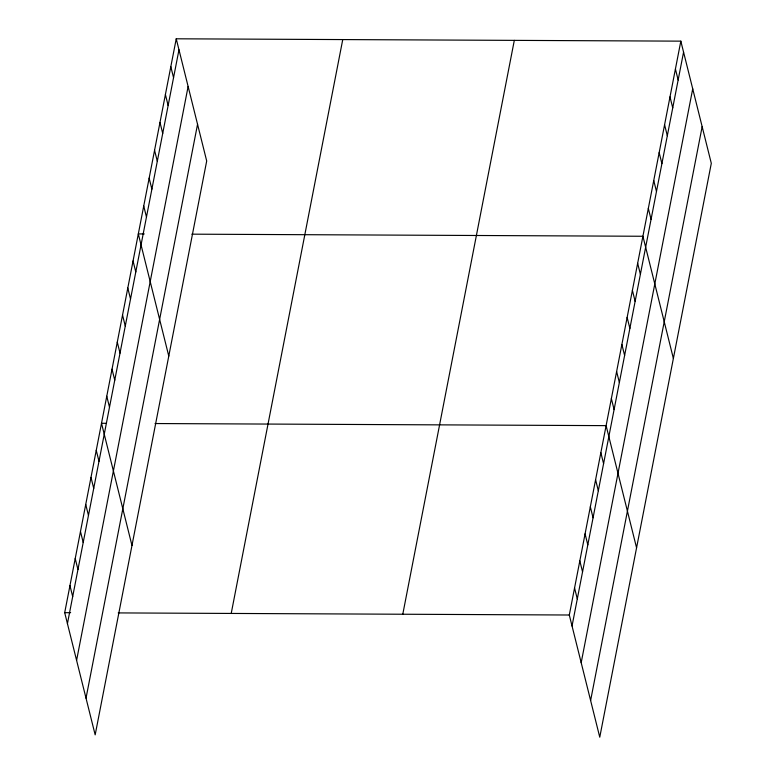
<?xml version="1.0" encoding="UTF-8"?>
<svg xmlns="http://www.w3.org/2000/svg" width="776" height="776" viewBox="0 0 776 776"><rect width="100%" height="100%" fill="white"/><g stroke="black" fill="none" stroke-linecap="round" stroke-linejoin="round"><path stroke-width="1.16" d="M176.239 38.8L206.697 160.991L95.167 734.853L64.699 612.671L176.239 38.8L680.833 41.147L711.301 163.329L599.761 737.2L569.303 615.009L680.833 41.147M67.434 623.642L178.975 49.78M76.591 660.347L188.122 86.475M86.02 698.158L197.55 124.286M231.219 613.438L342.75 39.576M402.783 614.243L514.313 40.371M572.038 625.99L683.569 52.128M581.185 662.694L692.726 88.823M590.614 700.505L702.154 126.634M144.258 233.945L138.312 233.916L168.78 356.106M191.837 234.168L642.916 236.263L673.374 358.444M106.263 423.308L101.511 423.289L131.969 545.48M155.035 423.541L606.105 425.636L636.572 547.827M64.699 612.671L70.645 612.691M118.224 612.914L569.303 615.009M675.421 69.016L678.156 79.996M669.998 96.893L672.734 107.874M664.586 124.761L667.321 135.742M659.163 152.639L661.899 163.62M653.751 180.517L656.486 191.488M648.329 208.385L651.064 219.365M637.659 263.316L640.394 274.297M632.401 290.37L635.137 301.35M627.134 317.423L629.879 328.403M621.877 344.476L624.622 355.457M616.619 371.529L619.364 382.51M611.362 398.583L614.097 409.563M600.847 452.689L603.582 463.67M595.59 479.743L598.325 490.723M590.332 506.796L593.068 517.776M585.075 533.849L587.81 544.83M579.817 560.903L582.553 571.883M574.56 587.956L577.295 598.936M170.817 66.678L173.552 77.648M165.404 94.546L168.14 105.526M159.982 122.424L162.718 133.404M154.569 150.292L157.305 161.272M149.147 178.17L151.883 189.15M143.735 206.038L146.47 217.018M133.055 260.969L135.79 271.949M127.797 288.022L130.533 299.002M122.54 315.075L125.276 326.056M117.283 342.129L120.018 353.109M112.025 369.182L114.761 380.162M106.768 396.235L109.503 407.216M96.253 450.342L98.988 461.322M90.996 477.395L93.731 488.376M85.729 504.448L88.474 515.429M80.471 531.502L83.216 542.482M75.214 558.555L77.949 569.535M69.956 585.608L72.692 596.589"/></g></svg>
